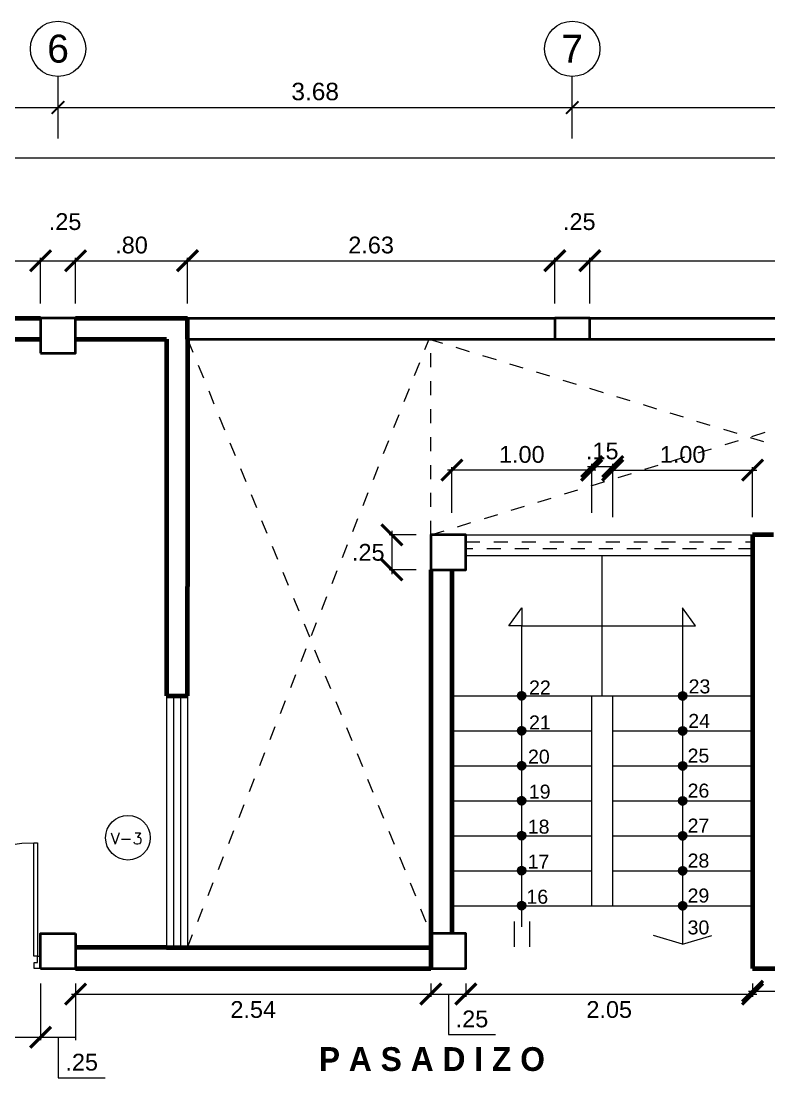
# Model space of a CAD drawing. Header units: millimetres. Extents: x 565 to 912, y 163 to 192.
# Drawn here: x 595.07 to 600.41, y 169.07 to 176.62 of the extents above; entities that cross this region are included whole.
import ezdxf

# ---------------------------------------------------------------- set-up
doc = ezdxf.new("R2010")
doc.units = ezdxf.units.MM
doc.header["$LTSCALE"] = 0.0125
doc.linetypes.add('DASHED2', pattern=[9.525, 6.35, -3.175])
for name, color, linetype, lineweight in [('COLUMNAS', 162, 'Continuous', 40), ('COTAS', 9, 'Continuous', 9), ('EQUIPO', 2, 'Continuous', 15), ('MARCO', 1, 'Continuous', 13), ('MURO ALTO', 40, 'Continuous', 70), ('MUROS', 240, 'Continuous', 40), ('proy', 254, 'Continuous', 0), ('PROYECCCIONES', 9, 'DASHED2', 9), ('TEXTO', 6, 'Continuous', 15)]:
    doc.layers.add(name, color=color, linetype=linetype, lineweight=lineweight)
doc.styles.add('ARIAL', font='arial.ttf')
doc.styles.add('NOMBRE-2', font='arial.ttf')
doc.styles.add('op', font='romab___.ttf')
doc.styles.add('ROMANS135', font='romans.shx', dxfattribs={"width": 1.35})
doc.dimstyles.new('ISO-25', dxfattribs={"dimtxt": 0.12, "dimasz": 0.15, "dimexe": 0.02, "dimexo": 0.1055, "dimgap": 0.05, "dimtad": 2, "dimtih": 1, "dimtoh": 1, "dimzin": 4, "dimdsep": 46, "dimtxsty": 'ARIAL', "dimblk": 'ARCHTICK', "dimcen": 2.5, "dimdle": 0.03, "dimclrd": 1, "dimclre": 2, "dimclrt": 256, "dimadec": 0, "dimazin": 0, "dimtfac": 1, "dimtmove": 0, "dimatfit": 0, "dimldrblk": 'ARCHTICK', "dimfxl": 0, "dimlwd": 13, "dimlwe": 9, "dimarcsym": 0})
doc.dimstyles.new('PLANTA', dxfattribs={"dimtxt": 0.125, "dimasz": 0.09, "dimexe": 0.125, "dimexo": 0.1, "dimgap": 0.05, "dimtad": 1, "dimzin": 4, "dimdsep": 46, "dimtxsty": 'NOMBRE-2', "dimblk1": 'ARCHTICK', "dimblk2": 'ARCHTICK', "dimsah": 1, "dimcen": 0, "dimdle": 0.1, "dimclrd": 1, "dimclre": 1, "dimclrt": 256, "dimadec": 0, "dimazin": 0, "dimtfac": 1, "dimtmove": 1, "dimatfit": 3, "dimldrblk": 'ARCHTICK', "dimfxl": 0, "dimtolj": 1, "dimtzin": 0, "dimlwd": 0, "dimlwe": 0, "dimarcsym": 0})

# ---------------------------------------------------------------- blocks, each defined once
blk = doc.blocks.new('_ARCHTICK')
at = {"color": 0, "linetype": 'ByBlock', "const_width": 0.15}
blk.add_lwpolyline([(-0.5, -0.5), (0.5, 0.5)], dxfattribs=at)
blk = doc.blocks.new('*D107')
at = {"layer": 'COTAS', "color": 1, "lineweight": 0, "transparency": 16777216}
for p, q in [((573.5563, 175.0945), (573.5563, 175.7672)), ((610.5063, 175.2049), (610.5063, 175.7672)), ((610.6063, 175.6422), (573.4563, 175.6422))]:
    blk.add_line(p, q, dxfattribs=at)
at = {"layer": 'Defpoints', "color": 0, "transparency": 16777216}
for p in [(573.5563, 175.6422), (610.5063, 175.1049), (573.5563, 174.9945)]:
    blk.add_point(p, dxfattribs=at)
at = {"layer": 'COTAS', "color": 1, "lineweight": 0, "transparency": 16777216, "xscale": 0.09, "yscale": 0.09, "zscale": 0.09, "rotation": 180}
blk.add_blockref('_ARCHTICK', (573.5563, 175.6422), dxfattribs=at)
at = {"layer": 'COTAS', "color": 1, "lineweight": 0, "transparency": 16777216, "xscale": 0.09, "yscale": 0.09, "zscale": 0.09}
blk.add_blockref('_ARCHTICK', (610.5063, 175.6422), dxfattribs=at)
at = {"layer": 'COTAS', "transparency": 16777216, "insert": (592.0313, 175.756), "char_height": 0.125, "attachment_point": 5, "style": 'NOMBRE-2'}
blk.add_mtext('\\A1;36.95', dxfattribs=at)
blk = doc.blocks.new('*D149')
at = {"layer": 'COTAS', "color": 2, "lineweight": 9, "transparency": 16777216}
for p, q in [((600.2963, 169.7438), (600.2963, 169.6677)), ((601.7563, 169.7438), (601.7563, 169.6677))]:
    blk.add_line(p, q, dxfattribs=at)
at = {"layer": 'COTAS', "color": 1, "lineweight": 13, "transparency": 16777216}
blk.add_line((600.2663, 169.6877), (601.7863, 169.6877), dxfattribs=at)
at = {"layer": 'Defpoints', "color": 0, "transparency": 16777216}
for p in [(600.2963, 169.8493), (601.7563, 169.8493), (601.7563, 169.6877)]:
    blk.add_point(p, dxfattribs=at)
at = {"layer": 'COTAS', "color": 1, "lineweight": 13, "transparency": 16777216, "xscale": 0.15, "yscale": 0.15, "zscale": 0.15, "rotation": 180}
blk.add_blockref('_ARCHTICK', (600.2963, 169.6877), dxfattribs=at)
at = {"layer": 'COTAS', "color": 1, "lineweight": 13, "transparency": 16777216, "xscale": 0.15, "yscale": 0.15, "zscale": 0.15}
blk.add_blockref('_ARCHTICK', (601.7563, 169.6877), dxfattribs=at)
at = {"layer": 'COTAS', "transparency": 16777216, "insert": (601.0263, 169.5764), "char_height": 0.12, "attachment_point": 5, "style": 'ARIAL'}
blk.add_mtext('1.46', dxfattribs=at)
blk = doc.blocks.new('*D116')
at = {"layer": 'COTAS', "color": 1, "lineweight": 13, "transparency": 16777216}
blk.add_line((591.1763, 174.9097), (595.2363, 174.9097), dxfattribs=at)
at = {"layer": 'COTAS', "color": 2, "lineweight": 9, "transparency": 16777216}
for p, q in [((591.2063, 174.6048), (591.2063, 174.9297)), ((595.2063, 174.6048), (595.2063, 174.9297))]:
    blk.add_line(p, q, dxfattribs=at)
at = {"layer": 'Defpoints', "color": 0, "transparency": 16777216}
for p in [(595.2063, 174.9097), (591.2063, 174.4993), (595.2063, 174.4993)]:
    blk.add_point(p, dxfattribs=at)
at = {"layer": 'COTAS', "color": 1, "lineweight": 13, "transparency": 16777216, "xscale": 0.15, "yscale": 0.15, "zscale": 0.15, "rotation": 180}
blk.add_blockref('_ARCHTICK', (591.2063, 174.9097), dxfattribs=at)
at = {"layer": 'COTAS', "color": 1, "lineweight": 13, "transparency": 16777216, "xscale": 0.15, "yscale": 0.15, "zscale": 0.15}
blk.add_blockref('_ARCHTICK', (595.2063, 174.9097), dxfattribs=at)
at = {"layer": 'COTAS', "transparency": 16777216, "insert": (593.2063, 175.021), "char_height": 0.12, "attachment_point": 5, "style": 'ARIAL'}
blk.add_mtext('4.00', dxfattribs=at)
blk = doc.blocks.new('*D121')
at = {"layer": 'COTAS', "color": 1, "lineweight": 13, "transparency": 16777216}
blk.add_line((599.1022, 174.9097), (602.5863, 174.9097), dxfattribs=at)
at = {"layer": 'COTAS', "color": 2, "lineweight": 9, "transparency": 16777216}
for p, q in [((599.1322, 174.6048), (599.1322, 174.9297)), ((602.5563, 174.6048), (602.5563, 174.9297))]:
    blk.add_line(p, q, dxfattribs=at)
at = {"layer": 'Defpoints', "color": 0, "transparency": 16777216}
for p in [(602.5563, 174.9097), (599.1322, 174.4993), (602.5563, 174.4993)]:
    blk.add_point(p, dxfattribs=at)
at = {"layer": 'COTAS', "color": 1, "lineweight": 13, "transparency": 16777216, "xscale": 0.15, "yscale": 0.15, "zscale": 0.15, "rotation": 180}
blk.add_blockref('_ARCHTICK', (599.1322, 174.9097), dxfattribs=at)
at = {"layer": 'COTAS', "color": 1, "lineweight": 13, "transparency": 16777216, "xscale": 0.15, "yscale": 0.15, "zscale": 0.15}
blk.add_blockref('_ARCHTICK', (602.5563, 174.9097), dxfattribs=at)
at = {"layer": 'COTAS', "transparency": 16777216, "insert": (600.8442, 175.021), "char_height": 0.12, "attachment_point": 5, "style": 'ARIAL'}
blk.add_mtext('3.42', dxfattribs=at)
blk = doc.blocks.new('*D120')
at = {"layer": 'COTAS', "color": 2, "lineweight": 9, "transparency": 16777216}
for p, q in [((598.8822, 174.6048), (598.8822, 174.9297)), ((599.1322, 174.6048), (599.1322, 174.9297))]:
    blk.add_line(p, q, dxfattribs=at)
at = {"layer": 'COTAS', "color": 1, "lineweight": 13, "transparency": 16777216}
blk.add_line((598.8822, 174.9097), (599.1322, 174.9097), dxfattribs=at)
at = {"layer": 'Defpoints', "color": 0, "transparency": 16777216}
for p in [(599.1322, 174.9097), (598.8822, 174.4993), (599.1322, 174.4993)]:
    blk.add_point(p, dxfattribs=at)
at = {"layer": 'COTAS', "transparency": 16777216, "insert": (599.0572, 175.1885), "char_height": 0.12, "attachment_point": 5, "style": 'ARIAL'}
blk.add_mtext('.25', dxfattribs=at)
blk = doc.blocks.new('*D148')
at = {"layer": 'COTAS', "color": 2, "lineweight": 9, "transparency": 16777216}
for p, q in [((597.8908, 172.9493), (597.6977, 172.9493)), ((597.8908, 172.6993), (597.6977, 172.6993))]:
    blk.add_line(p, q, dxfattribs=at)
at = {"layer": 'COTAS', "color": 1, "lineweight": 13, "transparency": 16777216}
blk.add_line((597.7177, 172.9793), (597.7177, 172.6693), dxfattribs=at)
at = {"layer": 'Defpoints', "color": 0, "transparency": 16777216}
for p in [(597.9963, 172.9493), (597.7177, 172.6993), (597.9963, 172.6993)]:
    blk.add_point(p, dxfattribs=at)
at = {"layer": 'COTAS', "color": 1, "lineweight": 13, "transparency": 16777216, "xscale": 0.15, "yscale": 0.15, "zscale": 0.15}
for p, rotation in [((597.7177, 172.9493), 90), ((597.7177, 172.6993), 270)]:
    blk.add_blockref('_ARCHTICK', p, dxfattribs=dict(at, rotation=rotation))
at = {"layer": 'COTAS', "transparency": 16777216, "insert": (597.5488, 172.8243), "char_height": 0.12, "attachment_point": 5, "style": 'ARIAL'}
blk.add_mtext('.25', dxfattribs=at)
blk = doc.blocks.new('*D119')
at = {"layer": 'COTAS', "color": 1, "lineweight": 13, "transparency": 16777216}
blk.add_line((596.2263, 174.9097), (598.9122, 174.9097), dxfattribs=at)
at = {"layer": 'COTAS', "color": 2, "lineweight": 9, "transparency": 16777216}
for p, q in [((596.2563, 174.6048), (596.2563, 174.9297)), ((598.8822, 174.6048), (598.8822, 174.9297))]:
    blk.add_line(p, q, dxfattribs=at)
at = {"layer": 'Defpoints', "color": 0, "transparency": 16777216}
for p in [(598.8822, 174.9097), (596.2563, 174.4993), (598.8822, 174.4993)]:
    blk.add_point(p, dxfattribs=at)
at = {"layer": 'COTAS', "color": 1, "lineweight": 13, "transparency": 16777216, "xscale": 0.15, "yscale": 0.15, "zscale": 0.15, "rotation": 180}
blk.add_blockref('_ARCHTICK', (596.2563, 174.9097), dxfattribs=at)
at = {"layer": 'COTAS', "color": 1, "lineweight": 13, "transparency": 16777216, "xscale": 0.15, "yscale": 0.15, "zscale": 0.15}
blk.add_blockref('_ARCHTICK', (598.8822, 174.9097), dxfattribs=at)
at = {"layer": 'COTAS', "transparency": 16777216, "insert": (597.5692, 175.021), "char_height": 0.12, "attachment_point": 5, "style": 'ARIAL'}
blk.add_mtext('2.63', dxfattribs=at)
blk = doc.blocks.new('*D118')
at = {"layer": 'COTAS', "color": 1, "lineweight": 13, "transparency": 16777216}
blk.add_line((595.4263, 174.9097), (596.2863, 174.9097), dxfattribs=at)
at = {"layer": 'COTAS', "color": 2, "lineweight": 9, "transparency": 16777216}
for p, q in [((595.4563, 174.6048), (595.4563, 174.9297)), ((596.2563, 174.6048), (596.2563, 174.9297))]:
    blk.add_line(p, q, dxfattribs=at)
at = {"layer": 'Defpoints', "color": 0, "transparency": 16777216}
for p in [(596.2563, 174.9097), (595.4563, 174.4993), (596.2563, 174.4993)]:
    blk.add_point(p, dxfattribs=at)
at = {"layer": 'COTAS', "color": 1, "lineweight": 13, "transparency": 16777216, "xscale": 0.15, "yscale": 0.15, "zscale": 0.15, "rotation": 180}
blk.add_blockref('_ARCHTICK', (595.4563, 174.9097), dxfattribs=at)
at = {"layer": 'COTAS', "color": 1, "lineweight": 13, "transparency": 16777216, "xscale": 0.15, "yscale": 0.15, "zscale": 0.15}
blk.add_blockref('_ARCHTICK', (596.2563, 174.9097), dxfattribs=at)
at = {"layer": 'COTAS', "transparency": 16777216, "insert": (595.8563, 175.021), "char_height": 0.12, "attachment_point": 5, "style": 'ARIAL'}
blk.add_mtext('.80', dxfattribs=at)
blk = doc.blocks.new('*D117')
at = {"layer": 'COTAS', "color": 2, "lineweight": 9, "transparency": 16777216}
for p, q in [((595.2063, 174.6048), (595.2063, 174.9297)), ((595.4563, 174.6048), (595.4563, 174.9297))]:
    blk.add_line(p, q, dxfattribs=at)
at = {"layer": 'COTAS', "color": 1, "lineweight": 13, "transparency": 16777216}
blk.add_line((595.2063, 174.9097), (595.4563, 174.9097), dxfattribs=at)
at = {"layer": 'Defpoints', "color": 0, "transparency": 16777216}
for p in [(595.4563, 174.9097), (595.2063, 174.4993), (595.4563, 174.4993)]:
    blk.add_point(p, dxfattribs=at)
at = {"layer": 'COTAS', "transparency": 16777216, "insert": (595.3813, 175.1885), "char_height": 0.12, "attachment_point": 5, "style": 'ARIAL'}
blk.add_mtext('.25', dxfattribs=at)
blk = doc.blocks.new('P1.0m')
at = {"layer": 'EQUIPO'}
blk.add_lwpolyline([(0.025, 0), (0.055, 0), (0.055, 0.9), (0.025, 0.9)], close=True, dxfattribs=at)
for points in [[(0, -0.1), (0.05, -0.1), (0.05, -0.05), (0.025, -0.05), (0.025, 0), (0, 0)], [(1, -0.1), (0.95, -0.1), (0.95, -0.05), (0.975, -0.05), (0.975, 0), (1, 0)]]:
    blk.add_lwpolyline(points, dxfattribs=at)
at = {"layer": 'EQUIPO', "color": 252}
blk.add_arc((0.065, -0.01), 0.9101, 0.6296, 90.6296, dxfattribs=at)
blk = doc.blocks.new('P0.9m')
at = {"xscale": 0.9000092295639774, "yscale": 0.9000092295639774, "zscale": 0.9000092295639774}
blk.add_blockref('P1.0m', (-0.9, 0), dxfattribs=at)
blk = doc.blocks.new('*D179')
at = {"layer": 'COTAS', "color": 2, "lineweight": 9, "transparency": 16777216}
for p, q in [((594.3063, 169.7438), (594.3063, 169.3385)), ((595.2063, 169.7438), (595.2063, 169.3385))]:
    blk.add_line(p, q, dxfattribs=at)
at = {"layer": 'COTAS', "color": 1, "lineweight": 13, "transparency": 16777216}
blk.add_line((594.2763, 169.3585), (595.2363, 169.3585), dxfattribs=at)
at = {"layer": 'Defpoints', "color": 0, "transparency": 16777216}
for p in [(594.3063, 169.8493), (595.2063, 169.8493), (595.2063, 169.3585)]:
    blk.add_point(p, dxfattribs=at)
at = {"layer": 'COTAS', "color": 1, "lineweight": 13, "transparency": 16777216, "xscale": 0.15, "yscale": 0.15, "zscale": 0.15, "rotation": 180}
blk.add_blockref('_ARCHTICK', (594.3063, 169.3585), dxfattribs=at)
at = {"layer": 'COTAS', "color": 1, "lineweight": 13, "transparency": 16777216, "xscale": 0.15, "yscale": 0.15, "zscale": 0.15}
blk.add_blockref('_ARCHTICK', (595.2063, 169.3585), dxfattribs=at)
at = {"layer": 'COTAS', "transparency": 16777216, "insert": (594.7563, 169.2472), "char_height": 0.12, "attachment_point": 5, "style": 'ARIAL'}
blk.add_mtext('.90', dxfattribs=at)
blk = doc.blocks.new('*D180')
at = {"layer": 'COTAS', "color": 2, "lineweight": 9, "transparency": 16777216}
for p, q in [((595.2063, 169.7438), (595.2063, 169.3385)), ((595.4563, 169.7438), (595.4563, 169.3385))]:
    blk.add_line(p, q, dxfattribs=at)
at = {"layer": 'COTAS', "color": 1, "lineweight": 13, "transparency": 16777216}
for p, q in [((595.2063, 169.3585), (595.4563, 169.3585)), ((595.2063, 169.3585), (595.4563, 169.3585)), ((595.3313, 169.3585), (595.3313, 169.0684)), ((595.3313, 169.0684), (595.669, 169.0684))]:
    blk.add_line(p, q, dxfattribs=at)
at = {"layer": 'Defpoints', "color": 0, "transparency": 16777216}
for p in [(595.2063, 169.8493), (595.4563, 169.8493), (595.4563, 169.3585)]:
    blk.add_point(p, dxfattribs=at)
at = {"layer": 'COTAS', "transparency": 16777216, "insert": (595.5002, 169.1797), "char_height": 0.12, "attachment_point": 5, "style": 'ARIAL'}
blk.add_mtext('.25', dxfattribs=at)
blk = doc.blocks.new('*D181')
at = {"layer": 'COTAS', "color": 1, "lineweight": 13, "transparency": 16777216}
blk.add_line((599.1164, 173.438), (599.3264, 173.438), dxfattribs=at)
at = {"layer": 'COTAS', "color": 2, "lineweight": 9, "transparency": 16777216}
for p, q in [((599.1464, 173.2353), (599.1464, 173.458)), ((599.2964, 173.2353), (599.2964, 173.458))]:
    blk.add_line(p, q, dxfattribs=at)
at = {"layer": 'Defpoints', "color": 0, "transparency": 16777216}
for p in [(599.2964, 173.438), (599.1464, 173.1298), (599.2964, 173.1298)]:
    blk.add_point(p, dxfattribs=at)
at = {"layer": 'COTAS', "color": 1, "lineweight": 13, "transparency": 16777216, "xscale": 0.15, "yscale": 0.15, "zscale": 0.15, "rotation": 180}
blk.add_blockref('_ARCHTICK', (599.1464, 173.438), dxfattribs=at)
at = {"layer": 'COTAS', "color": 1, "lineweight": 13, "transparency": 16777216, "xscale": 0.15, "yscale": 0.15, "zscale": 0.15}
blk.add_blockref('_ARCHTICK', (599.2964, 173.438), dxfattribs=at)
at = {"layer": 'COTAS', "transparency": 16777216, "insert": (599.2214, 173.5492), "char_height": 0.12, "attachment_point": 5, "style": 'ARIAL'}
blk.add_mtext('.15', dxfattribs=at)
blk = doc.blocks.new('*D182')
at = {"layer": 'COTAS', "color": 1, "lineweight": 13, "transparency": 16777216}
blk.add_line((599.1764, 173.413), (598.1164, 173.413), dxfattribs=at)
at = {"layer": 'COTAS', "color": 2, "lineweight": 9, "transparency": 16777216}
for p, q in [((598.1464, 173.1073), (598.1464, 173.433)), ((599.1464, 173.1073), (599.1464, 173.433))]:
    blk.add_line(p, q, dxfattribs=at)
at = {"layer": 'Defpoints', "color": 0, "transparency": 16777216}
for p in [(598.1464, 173.413), (598.1464, 173.0018), (599.1464, 173.0018)]:
    blk.add_point(p, dxfattribs=at)
at = {"layer": 'COTAS', "color": 1, "lineweight": 13, "transparency": 16777216, "xscale": 0.15, "yscale": 0.15, "zscale": 0.15, "rotation": 180}
blk.add_blockref('_ARCHTICK', (598.1464, 173.413), dxfattribs=at)
at = {"layer": 'COTAS', "color": 1, "lineweight": 13, "transparency": 16777216, "xscale": 0.15, "yscale": 0.15, "zscale": 0.15}
blk.add_blockref('_ARCHTICK', (599.1464, 173.413), dxfattribs=at)
at = {"layer": 'COTAS', "transparency": 16777216, "insert": (598.6464, 173.5242), "char_height": 0.12, "attachment_point": 5, "style": 'ARIAL'}
blk.add_mtext('1.00', dxfattribs=at)
blk = doc.blocks.new('*D183')
at = {"layer": 'COTAS', "color": 1, "lineweight": 13, "transparency": 16777216}
blk.add_line((599.2664, 173.413), (600.3264, 173.413), dxfattribs=at)
at = {"layer": 'COTAS', "color": 2, "lineweight": 9, "transparency": 16777216}
for p, q in [((599.2964, 173.0769), (599.2964, 173.433)), ((600.2964, 173.0769), (600.2964, 173.433))]:
    blk.add_line(p, q, dxfattribs=at)
at = {"layer": 'Defpoints', "color": 0, "transparency": 16777216}
for p in [(600.2964, 173.413), (599.2964, 172.9714), (600.2964, 172.9714)]:
    blk.add_point(p, dxfattribs=at)
at = {"layer": 'COTAS', "color": 1, "lineweight": 13, "transparency": 16777216, "xscale": 0.15, "yscale": 0.15, "zscale": 0.15, "rotation": 180}
blk.add_blockref('_ARCHTICK', (599.2964, 173.413), dxfattribs=at)
at = {"layer": 'COTAS', "color": 1, "lineweight": 13, "transparency": 16777216, "xscale": 0.15, "yscale": 0.15, "zscale": 0.15}
blk.add_blockref('_ARCHTICK', (600.2964, 173.413), dxfattribs=at)
at = {"layer": 'COTAS', "transparency": 16777216, "insert": (599.7964, 173.5242), "char_height": 0.12, "attachment_point": 5, "style": 'ARIAL'}
blk.add_mtext('1.00', dxfattribs=at)
blk = doc.blocks.new('*D184')
at = {"layer": 'COTAS', "color": 2, "lineweight": 9, "transparency": 16777216}
for p, q in [((598.2463, 169.7438), (598.2463, 169.6477)), ((600.2963, 169.7438), (600.2963, 169.6477))]:
    blk.add_line(p, q, dxfattribs=at)
at = {"layer": 'COTAS', "color": 1, "lineweight": 13, "transparency": 16777216}
blk.add_line((598.2163, 169.6677), (600.3263, 169.6677), dxfattribs=at)
at = {"layer": 'Defpoints', "color": 0, "transparency": 16777216}
for p in [(598.2463, 169.8493), (600.2963, 169.8493), (600.2963, 169.6677)]:
    blk.add_point(p, dxfattribs=at)
at = {"layer": 'COTAS', "color": 1, "lineweight": 13, "transparency": 16777216, "xscale": 0.15, "yscale": 0.15, "zscale": 0.15, "rotation": 180}
blk.add_blockref('_ARCHTICK', (598.2463, 169.6677), dxfattribs=at)
at = {"layer": 'COTAS', "color": 1, "lineweight": 13, "transparency": 16777216, "xscale": 0.15, "yscale": 0.15, "zscale": 0.15}
blk.add_blockref('_ARCHTICK', (600.2963, 169.6677), dxfattribs=at)
at = {"layer": 'COTAS', "transparency": 16777216, "insert": (599.2713, 169.5564), "char_height": 0.12, "attachment_point": 5, "style": 'ARIAL'}
blk.add_mtext('2.05', dxfattribs=at)
blk = doc.blocks.new('*D185')
at = {"layer": 'COTAS', "color": 2, "lineweight": 9, "transparency": 16777216}
for p, q in [((595.4563, 169.7439), (595.4563, 169.6477)), ((597.9963, 169.7439), (597.9963, 169.6477))]:
    blk.add_line(p, q, dxfattribs=at)
at = {"layer": 'COTAS', "color": 1, "lineweight": 13, "transparency": 16777216}
blk.add_line((595.4263, 169.6677), (598.0263, 169.6677), dxfattribs=at)
at = {"layer": 'Defpoints', "color": 0, "transparency": 16777216}
for p in [(595.4563, 169.8494), (597.9963, 169.8494), (597.9963, 169.6677)]:
    blk.add_point(p, dxfattribs=at)
at = {"layer": 'COTAS', "color": 1, "lineweight": 13, "transparency": 16777216, "xscale": 0.15, "yscale": 0.15, "zscale": 0.15, "rotation": 180}
blk.add_blockref('_ARCHTICK', (595.4563, 169.6677), dxfattribs=at)
at = {"layer": 'COTAS', "color": 1, "lineweight": 13, "transparency": 16777216, "xscale": 0.15, "yscale": 0.15, "zscale": 0.15}
blk.add_blockref('_ARCHTICK', (597.9963, 169.6677), dxfattribs=at)
at = {"layer": 'COTAS', "transparency": 16777216, "insert": (596.7263, 169.5564), "char_height": 0.12, "attachment_point": 5, "style": 'ARIAL'}
blk.add_mtext('2.54', dxfattribs=at)
blk = doc.blocks.new('*D186')
at = {"layer": 'COTAS', "color": 2, "lineweight": 9, "transparency": 16777216}
for p, q in [((597.9963, 169.7439), (597.9963, 169.6477)), ((598.2463, 169.7438), (598.2463, 169.6477))]:
    blk.add_line(p, q, dxfattribs=at)
at = {"layer": 'COTAS', "color": 1, "lineweight": 13, "transparency": 16777216}
for p, q in [((597.9963, 169.6677), (598.2463, 169.6677)), ((597.9963, 169.6677), (598.2463, 169.6677)), ((598.1213, 169.6677), (598.1213, 169.3776)), ((598.1213, 169.3776), (598.4591, 169.3776))]:
    blk.add_line(p, q, dxfattribs=at)
at = {"layer": 'Defpoints', "color": 0, "transparency": 16777216}
for p in [(597.9963, 169.8494), (598.2463, 169.8493), (598.2463, 169.6677)]:
    blk.add_point(p, dxfattribs=at)
at = {"layer": 'COTAS', "transparency": 16777216, "insert": (598.2902, 169.4889), "char_height": 0.12, "attachment_point": 5, "style": 'ARIAL'}
blk.add_mtext('.25', dxfattribs=at)
blk = doc.blocks.new('*D213')
at = {"layer": 'COTAS', "color": 1, "lineweight": 0, "transparency": 16777216}
for p, q in [((595.3313, 176.1045), (595.3313, 176.1295)), ((599.0072, 176.1045), (599.0072, 176.1295)), ((595.2313, 176.0045), (599.1072, 176.0045))]:
    blk.add_line(p, q, dxfattribs=at)
at = {"layer": 'Defpoints', "color": 0, "transparency": 16777216}
for p in [(595.3313, 176.0045), (599.0072, 176.0045), (599.0072, 176.0045)]:
    blk.add_point(p, dxfattribs=at)
at = {"layer": 'COTAS', "color": 1, "lineweight": 0, "transparency": 16777216, "xscale": 0.09, "yscale": 0.09, "zscale": 0.09, "rotation": 180}
blk.add_blockref('_ARCHTICK', (595.3313, 176.0045), dxfattribs=at)
at = {"layer": 'COTAS', "color": 1, "lineweight": 0, "transparency": 16777216, "xscale": 0.09, "yscale": 0.09, "zscale": 0.09}
blk.add_blockref('_ARCHTICK', (599.0072, 176.0045), dxfattribs=at)
at = {"layer": 'COTAS', "transparency": 16777216, "insert": (597.1692, 176.1184), "char_height": 0.125, "attachment_point": 5, "style": 'NOMBRE-2'}
blk.add_mtext('\\A1;3.68', dxfattribs=at)
blk = doc.blocks.new('*D214')
at = {"layer": 'COTAS', "color": 1, "lineweight": 0, "transparency": 16777216}
for p, q in [((591.0813, 176.1045), (591.0813, 176.1295)), ((595.3313, 176.1045), (595.3313, 176.1295)), ((590.9813, 176.0045), (595.4313, 176.0045))]:
    blk.add_line(p, q, dxfattribs=at)
at = {"layer": 'Defpoints', "color": 0, "transparency": 16777216}
for p in [(591.0813, 176.0045), (595.3313, 176.0045), (595.3313, 176.0045)]:
    blk.add_point(p, dxfattribs=at)
at = {"layer": 'COTAS', "color": 1, "lineweight": 0, "transparency": 16777216, "xscale": 0.09, "yscale": 0.09, "zscale": 0.09, "rotation": 180}
blk.add_blockref('_ARCHTICK', (591.0813, 176.0045), dxfattribs=at)
at = {"layer": 'COTAS', "color": 1, "lineweight": 0, "transparency": 16777216, "xscale": 0.09, "yscale": 0.09, "zscale": 0.09}
blk.add_blockref('_ARCHTICK', (595.3313, 176.0045), dxfattribs=at)
at = {"layer": 'COTAS', "transparency": 16777216, "insert": (593.2063, 176.1183), "char_height": 0.125, "attachment_point": 5, "style": 'NOMBRE-2'}
blk.add_mtext('\\A1;4.25', dxfattribs=at)
blk = doc.blocks.new('*D215')
at = {"layer": 'COTAS', "color": 1, "lineweight": 0, "transparency": 16777216}
for p, q in [((599.0072, 176.1045), (599.0072, 176.1295)), ((602.6813, 176.1045), (602.6813, 176.1295)), ((598.9072, 176.0045), (602.7813, 176.0045))]:
    blk.add_line(p, q, dxfattribs=at)
at = {"layer": 'Defpoints', "color": 0, "transparency": 16777216}
for p in [(599.0072, 176.0045), (602.6813, 176.0045), (602.6813, 176.0045)]:
    blk.add_point(p, dxfattribs=at)
at = {"layer": 'COTAS', "color": 1, "lineweight": 0, "transparency": 16777216, "xscale": 0.09, "yscale": 0.09, "zscale": 0.09, "rotation": 180}
blk.add_blockref('_ARCHTICK', (599.0072, 176.0045), dxfattribs=at)
at = {"layer": 'COTAS', "color": 1, "lineweight": 0, "transparency": 16777216, "xscale": 0.09, "yscale": 0.09, "zscale": 0.09}
blk.add_blockref('_ARCHTICK', (602.6813, 176.0045), dxfattribs=at)
at = {"layer": 'COTAS', "transparency": 16777216, "insert": (600.8442, 176.1184), "char_height": 0.125, "attachment_point": 5, "style": 'NOMBRE-2'}
blk.add_mtext('\\A1;3.67', dxfattribs=at)

msp = doc.modelspace()

# ---------------------------------------------------------------- hatches: boundary and pattern name
at = {"layer": 'MARCO'}
h = msp.add_hatch(dxfattribs=at)
h.set_pattern_fill('LINE', color=256, scale=0.0001, style=0)
h.set_pattern_definition([(0, (168.26424342, 11.2537325), (0, 0.0003175), [])])
h.paths.add_polyline_path([(598.61521, 171.80031, 1), (598.67447, 171.80031, 1)])
h = msp.add_hatch(dxfattribs=at)
h.set_pattern_fill('LINE', color=256, scale=0.0001, style=0)
h.set_pattern_definition([(0, (169.41566397, 11.25267346), (0, 0.0003175), [])])
h.paths.add_polyline_path([(599.76663, 171.79925, 1), (599.82589, 171.79925, 1)])
h = msp.add_hatch(dxfattribs=at)
h.set_pattern_fill('LINE', color=256, scale=0.0001, style=0)
h.set_pattern_definition([(0, (168.26424342, 11.0037325), (0, 0.0003175), [])])
h.paths.add_polyline_path([(598.61521, 171.55031, 1), (598.67447, 171.55031, 1)])
h = msp.add_hatch(dxfattribs=at)
h.set_pattern_fill('LINE', color=256, scale=0.0001, style=0)
h.set_pattern_definition([(0, (169.41566397, 11.00267346), (0, 0.0003175), [])])
h.paths.add_polyline_path([(599.76663, 171.54925, 1), (599.82589, 171.54925, 1)])
h = msp.add_hatch(dxfattribs=at)
h.set_pattern_fill('LINE', color=256, scale=0.0001, style=0)
h.set_pattern_definition([(0, (168.26424342, 10.7537325), (0, 0.0003175), [])])
h.paths.add_polyline_path([(598.61521, 171.30031, 1), (598.67447, 171.30031, 1)])
h = msp.add_hatch(dxfattribs=at)
h.set_pattern_fill('LINE', color=256, scale=0.0001, style=0)
h.set_pattern_definition([(0, (169.41566397, 10.75267346), (0, 0.0003175), [])])
h.paths.add_polyline_path([(599.76663, 171.29925, 1), (599.82589, 171.29925, 1)])
h = msp.add_hatch(dxfattribs=at)
h.set_pattern_fill('LINE', color=256, scale=0.0001, style=0)
h.set_pattern_definition([(0, (168.26424342, 10.5037325), (0, 0.0003175), [])])
h.paths.add_polyline_path([(598.61521, 171.05031, 1), (598.67447, 171.05031, 1)])
h = msp.add_hatch(dxfattribs=at)
h.set_pattern_fill('LINE', color=256, scale=0.0001, style=0)
h.set_pattern_definition([(0, (169.41566397, 10.50267346), (0, 0.0003175), [])])
h.paths.add_polyline_path([(599.76663, 171.04925, 1), (599.82589, 171.04925, 1)])
h = msp.add_hatch(dxfattribs=at)
h.set_pattern_fill('LINE', color=256, scale=0.0001, style=0)
h.set_pattern_definition([(0, (168.26424342, 10.2537325), (0, 0.0003175), [])])
h.paths.add_polyline_path([(598.61521, 170.80031, 1), (598.67447, 170.80031, 1)])
h = msp.add_hatch(dxfattribs=at)
h.set_pattern_fill('LINE', color=256, scale=0.0001, style=0)
h.set_pattern_definition([(0, (169.41566397, 10.25267346), (0, 0.0003175), [])])
h.paths.add_polyline_path([(599.76663, 170.79925, 1), (599.82589, 170.79925, 1)])
h = msp.add_hatch(dxfattribs=at)
h.set_pattern_fill('LINE', color=256, scale=0.0001, style=0)
h.set_pattern_definition([(0, (168.26424342, 10.0037325), (0, 0.0003175), [])])
h.paths.add_polyline_path([(598.61521, 170.55031, 1), (598.67447, 170.55031, 1)])
h = msp.add_hatch(dxfattribs=at)
h.set_pattern_fill('LINE', color=256, scale=0.0001, style=0)
h.set_pattern_definition([(0, (169.41566397, 10.00267346), (0, 0.0003175), [])])
h.paths.add_polyline_path([(599.76663, 170.54925, 1), (599.82589, 170.54925, 1)])
h = msp.add_hatch(dxfattribs=at)
h.set_pattern_fill('LINE', color=256, scale=0.0001, style=0)
h.set_pattern_definition([(0, (168.26424342, 9.7537325), (0, 0.0003175), [])])
h.paths.add_polyline_path([(598.61521, 170.30031, 1), (598.67447, 170.30031, 1)])
h = msp.add_hatch(dxfattribs=at)
h.set_pattern_fill('LINE', color=256, scale=0.0001, style=0)
h.set_pattern_definition([(0, (169.41566397, 9.75267346), (0, 0.0003175), [])])
h.paths.add_polyline_path([(599.76663, 170.29925, 1), (599.82589, 170.29925, 1)])

# ---------------------------------------------------------------- linework, layer by layer
at = {"layer": 'COLUMNAS'}
for p, q in [((595.45626, 170.09942), (595.45626, 169.99925)), ((595.20626, 169.84942), (595.45626, 169.84942))]:
    msp.add_line(p, q, dxfattribs=at)
for points in [[(595.20626, 174.24925), (595.45626, 174.24925), (595.45626, 174.49925), (595.20626, 174.49925)], [(598.8822, 174.34925), (599.1322, 174.34925), (599.1322, 174.49925), (598.8822, 174.49925)], [(597.99626, 172.69925), (598.24626, 172.69925), (598.24626, 172.94925), (597.99626, 172.94925)]]:
    msp.add_lwpolyline(points, close=True, dxfattribs=at)
for points in [[(595.20626, 169.84942), (595.20626, 170.09942), (595.45626, 170.09942)], [(597.99628, 169.84931), (598.24628, 169.84931), (598.24628, 170.09931), (597.99628, 170.09931), (597.99628, 169.84931)], [(595.45626, 169.99925), (595.45626, 169.84942)]]:
    msp.add_lwpolyline(points, dxfattribs=at)
at = {"layer": 'EQUIPO'}
for p, q in [((599.79626, 171.51963), (599.79626, 171.32888)), ((599.79626, 171.26963), (599.79626, 171.07888)), ((599.79626, 171.01963), (599.79626, 170.82888)), ((599.79626, 170.76963), (599.79626, 170.59391)), ((599.79626, 170.51963), (599.79626, 170.32888))]:
    msp.add_line(p, q, dxfattribs=at)
for centre in [(598.64484, 171.80031), (599.79626, 171.79925), (598.64484, 171.55031), (599.79626, 171.54925), (598.64484, 171.30031), (599.79626, 171.29925), (598.64484, 171.05031), (599.79626, 171.04925), (598.64484, 170.80031), (599.79626, 170.79925), (598.64484, 170.55031), (599.79626, 170.54925), (598.64484, 170.30031), (599.79626, 170.29925)]:
    msp.add_circle(centre, 0.02963, dxfattribs=at)
at = {"layer": 'MURO ALTO'}
for p, q in [((574.15626, 174.49925), (595.20626, 174.49925)), ((595.45626, 174.49925), (596.25626, 174.49925)), ((596.25626, 174.34925), (596.25626, 174.49925)), ((591.20626, 174.34925), (595.20626, 174.34925)), ((595.45626, 174.34925), (596.10626, 174.34925)), ((596.10626, 174.34925), (596.10626, 172.58014)), ((596.25626, 174.34925), (596.25626, 172.58014)), ((596.10626, 174.24925), (596.10626, 171.79925)), ((600.29626, 172.94925), (600.29626, 169.84934)), ((600.44626, 172.94925), (600.29626, 172.94925)), ((597.99626, 172.69925), (597.99628, 169.84931)), ((598.14626, 172.69925), (598.14628, 170.09931)), ((596.25626, 171.79925), (596.25626, 172.58014)), ((596.10626, 171.79925), (596.25626, 171.79925)), ((596.10626, 169.99925), (595.45626, 169.99925)), ((596.10626, 169.99925), (597.99628, 169.99925)), ((595.20626, 169.84942), (595.20626, 169.84925)), ((595.45626, 169.84942), (595.45626, 169.84925)), ((595.45626, 169.84925), (596.25626, 169.84925)), ((596.25626, 169.8493), (597.99628, 169.84932)), ((600.29626, 169.84934), (601.75626, 169.84935))]:
    msp.add_line(p, q, dxfattribs=at)
at = {"layer": 'MUROS'}
for p, q in [((596.25626, 174.49925), (598.8822, 174.49925)), ((599.1322, 174.49925), (602.55626, 174.49925)), ((596.25626, 174.34925), (598.8822, 174.34925)), ((599.1322, 174.34925), (602.55626, 174.34925))]:
    msp.add_line(p, q, dxfattribs=at)
at = {"layer": 'proy'}
for p, q in [((598.24626, 172.94925), (600.29626, 172.94925)), ((600.29626, 172.79925), (598.24626, 172.79925)), ((599.22127, 171.79925), (599.22127, 172.79925)), ((598.5549, 172.29925), (598.64627, 172.42748)), ((598.64627, 172.42748), (598.64627, 172.29925)), ((599.88763, 172.29928), (599.79626, 172.42751)), ((599.79626, 172.42751), (599.79626, 172.29927)), ((598.64627, 172.29925), (598.5549, 172.29925)), ((598.64627, 172.29925), (599.79626, 172.29925)), ((598.64627, 170.14792), (598.64627, 172.29925)), ((599.79626, 172.29927), (599.88763, 172.29928)), ((599.79626, 172.29925), (599.79626, 170.02425)), ((596.10626, 171.79925), (596.10626, 169.99925)), ((596.15626, 171.79925), (596.15626, 169.99925)), ((596.20626, 171.79925), (596.20626, 169.99925)), ((596.25626, 171.79925), (596.25626, 169.99925)), ((598.14627, 171.79925), (599.14627, 171.79925)), ((599.14627, 171.79925), (599.29627, 171.79925)), ((599.14627, 170.29925), (599.14627, 171.79925)), ((599.29627, 171.79925), (600.29626, 171.79925)), ((599.29627, 170.29925), (599.29627, 171.79925)), ((598.14627, 171.54925), (599.14627, 171.54925)), ((599.29627, 171.54925), (600.29626, 171.54925)), ((598.14627, 171.29925), (599.14627, 171.29925)), ((599.29627, 171.29925), (600.29626, 171.29925)), ((598.14627, 171.04925), (599.14627, 171.04925)), ((599.29627, 171.04925), (600.29626, 171.04925)), ((598.14627, 170.79925), (599.14627, 170.79925)), ((599.29627, 170.79925), (600.29626, 170.79925)), ((598.14627, 170.54925), (599.14627, 170.54925)), ((599.29627, 170.54925), (600.29626, 170.54925)), ((598.14627, 170.29925), (599.14627, 170.29925)), ((599.14627, 170.29925), (599.29627, 170.29925)), ((599.29627, 170.29925), (600.29626, 170.29925)), ((598.59162, 170.1863), (598.59162, 170.00397)), ((598.70091, 170.1863), (598.70091, 170.00397)), ((599.79626, 170.02425), (599.587, 170.08631)), ((599.79626, 170.02425), (600.00552, 170.08631))]:
    msp.add_line(p, q, dxfattribs=at)
msp.add_circle((595.8302, 170.7851), 0.15956, dxfattribs=at)
at = {"layer": 'PROYECCCIONES'}
for p, q in [((596.25626, 169.99925), (597.98393, 174.34925)), ((596.25626, 174.34925), (597.99628, 170.09931)), ((597.98393, 174.34925), (602.55626, 172.94925)), ((597.99626, 172.94925), (602.55626, 174.34925)), ((597.99626, 172.94925), (597.99626, 174.34925)), ((598.24626, 172.89925), (600.29626, 172.89925)), ((600.29626, 172.84925), (598.24626, 172.84925))]:
    msp.add_line(p, q, dxfattribs=at)
at = {"layer": 'TEXTO'}
for p, q in [((595.33126, 175.78259), (595.33126, 176.22639)), ((599.0072, 175.78259), (599.0072, 176.22639))]:
    msp.add_line(p, q, dxfattribs=at)
for centre in [(595.33126, 176.42431), (599.0072, 176.42431)]:
    msp.add_circle(centre, 0.19792, dxfattribs=at)

# ---------------------------------------------------------------- block references
at = {"layer": 'proy', "xscale": -1}
msp.add_blockref('P0.9m', (594.30625, 169.93925), dxfattribs=at)

# ---------------------------------------------------------------- texts
at = {"layer": 'proy', "style": 'op'}
msp.add_text('P A S A D I Z O', height=0.17, dxfattribs=at).set_placement((597.19525, 169.11794))
at = {"layer": 'TEXTO'}
for s, height, style, p in [('22', 0.1, 'ARIAL', (598.69813, 171.8088)), ('23', 0.1, 'ARIAL', (599.83898, 171.81674)), ('21', 0.1, 'ARIAL', (598.69813, 171.5588)), ('24', 0.1, 'ARIAL', (599.83651, 171.57008)), ('20', 0.1, 'ARIAL', (598.69064, 171.31455)), ('25', 0.1, 'ARIAL', (599.83168, 171.32179)), ('26', 0.1, 'ARIAL', (599.83168, 171.07179)), ('19', 0.1, 'ARIAL', (598.69673, 171.06434)), ('18', 0.1, 'ARIAL', (598.68912, 170.81413)), ('27', 0.1, 'ARIAL', (599.83168, 170.82179)), ('V-3', 0.0825, 'ROMANS135', (595.70799, 170.73851)), ('17', 0.1, 'ARIAL', (598.68811, 170.56394)), ('28', 0.1, 'ARIAL', (599.83168, 170.57179)), ('16', 0.1, 'ARIAL', (598.67951, 170.31348)), ('29', 0.1, 'ARIAL', (599.83168, 170.32179)), ('30', 0.1, 'ARIAL', (599.83168, 170.09371))]:
    msp.add_text(s, height=height, dxfattribs=dict(at, style=style)).set_placement(p)
at = {"layer": 'TEXTO', "char_height": 0.2, "attachment_point": 5, "style": 'ARIAL'}
for s, insert in [('6', (595.33126, 176.42431)), ('7', (599.0072, 176.42431))]:
    msp.add_mtext(s, dxfattribs=dict(at, insert=insert))

# ---------------------------------------------------------------- dimensions: what is measured, and where the dimension line sits
at = {"layer": 'COTAS'}
for base, p1, p2, dimstyle, picture, middle in [((595.33126, 176.00449), (591.08126, 176.00449), (595.33126, 176.00449), 'PLANTA', '*D214', (593.20626, 176.11831)), ((599.0072, 176.00449), (595.33126, 176.00449), (599.0072, 176.00449), 'PLANTA', '*D213', (597.16923, 176.11836)), ((602.68126, 176.00449), (599.0072, 176.00449), (602.68126, 176.00449), 'PLANTA', '*D215', (600.84423, 176.11836)), ((573.55626, 175.64216), (610.50626, 175.10494), (573.55626, 174.99454), 'PLANTA', '*D107', (592.03126, 175.75603)), ((598.14636, 173.41296), (599.14636, 173.00184), (598.14636, 173.00184), 'ISO-25', '*D182', (598.64636, 173.52423)), ((600.29635, 173.41296), (599.29636, 172.97139), (600.29635, 172.97139), 'ISO-25', '*D183', (599.79636, 173.52423)), ((597.99628, 169.66771), (595.45626, 169.84942), (597.99628, 169.84944), 'ISO-25', '*D185', (596.72627, 169.55644)), ((600.29626, 169.66771), (598.24628, 169.84931), (600.29626, 169.84931), 'ISO-25', '*D184', (599.27127, 169.55644)), ((601.75626, 169.68771), (600.29626, 169.84934), (601.75626, 169.84934), 'ISO-25', '*D149', (601.02626, 169.57644))]:
    dim = msp.add_linear_dim(base=base, p1=p1, p2=p2, dimstyle=dimstyle, dxfattribs=at)
    dim.commit()
    dim.dimension.update_dxf_attribs({"geometry": picture, "text_midpoint": middle})
for base, p1, p2, picture, middle in [((595.45626, 174.90972), (595.20626, 174.49925), (595.45626, 174.49925), '*D117', (595.38126, 175.18853)), ((599.1322, 174.90972), (598.8822, 174.49925), (599.1322, 174.49925), '*D120', (599.0572, 175.18853)), ((595.20626, 174.90972), (591.20626, 174.49925), (595.20626, 174.49925), '*D116', (593.20626, 175.02099)), ((596.25626, 174.90972), (595.45626, 174.49925), (596.25626, 174.49925), '*D118', (595.85626, 175.02099)), ((598.8822, 174.90972), (596.25626, 174.49925), (598.8822, 174.49925), '*D119', (597.56923, 175.02103)), ((602.55626, 174.90972), (599.1322, 174.49925), (602.55626, 174.49925), '*D121', (600.84423, 175.02103)), ((595.20626, 169.35847), (594.30626, 169.84925), (595.20626, 169.84925), '*D179', (594.75626, 169.2472)), ((595.45626, 169.35847), (595.20626, 169.84925), (595.45626, 169.84925), '*D180', (595.38126, 169.17966)), ((598.24628, 169.66771), (597.99628, 169.84944), (598.24628, 169.84931), '*D186', (598.17128, 169.4889))]:
    dim = msp.add_linear_dim(base=base, p1=p1, p2=p2, dimstyle='ISO-25', override={"dimtmove": 1}, dxfattribs=at)
    dim.commit()
    dim.dimension.update_dxf_attribs({"geometry": picture, "text_midpoint": middle})
dim = msp.add_linear_dim(base=(599.29636, 173.43796), p1=(599.14636, 173.12983), p2=(599.29636, 173.12983), dimstyle='ISO-25', dxfattribs=at)
dim.commit()
dim.dimension.update_dxf_attribs({"geometry": '*D181', "text_midpoint": (599.22136, 173.43796), "dimtype": 160})
dim = msp.add_linear_dim(base=(597.71766, 172.69925), p1=(597.99626, 172.94925), p2=(597.99626, 172.69925), angle=90, dimstyle='ISO-25', dxfattribs=at)
dim.commit()
dim.dimension.update_dxf_attribs({"geometry": '*D148', "text_midpoint": (597.54877, 172.82425)})

doc.saveas('drawing.dxf')
